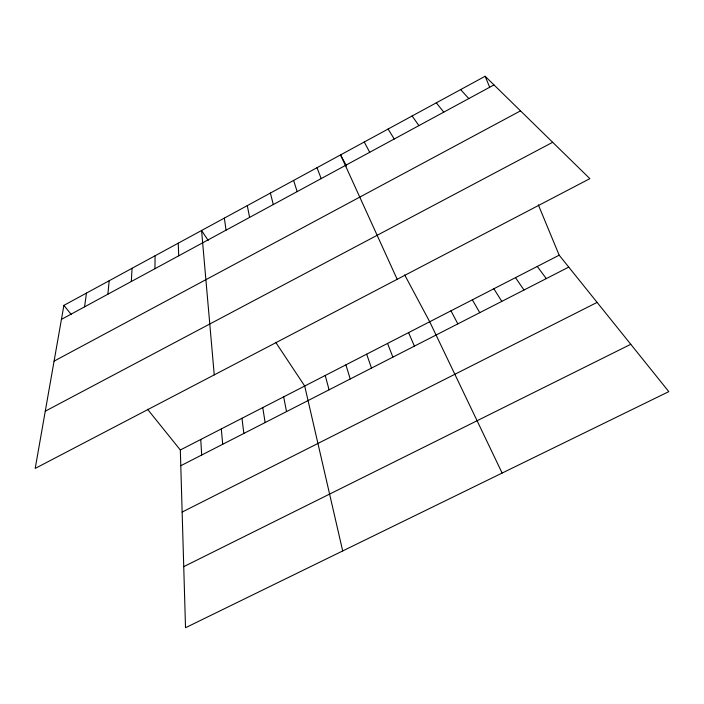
<?xml version="1.0" encoding="UTF-8"?>
<svg xmlns="http://www.w3.org/2000/svg" width="704" height="704" viewBox="0 0 704 704"><rect width="100%" height="100%" fill="white"/><g stroke="black" fill="none" stroke-linecap="round" stroke-linejoin="round"><path stroke-width="1.06" d="M154.942 268.699L155.074 255.781M131.322 281.503L132.053 268.303M107.87 294.21L109.182 280.738M84.568 306.838L86.469 293.093M63.897 305.369L35.2 468.415L589.864 178.649L485.135 76.27L63.897 305.369L71.333 314.609M61.433 319.387L493.988 84.92M54.085 361.134L520.52 110.862M45.276 411.189L552.666 142.287M180.33 449.988L559.17 255.182L668.8 391.626L185.522 627.73L180.33 449.988L147.532 409.253M180.796 465.722L568.744 267.106M182.142 512.072L597.115 302.403M183.744 566.641L630.775 344.3M460.636 89.593L468.794 98.578M436.304 102.828L443.766 112.147M537.266 266.438L546.295 278.599M412.122 115.975L418.915 125.611M515.504 277.631L523.987 290.022M208.173 240.442L201.573 230.498L214.245 374.88M275.695 342.285L304.7 386.03L342.698 550.942M493.865 288.763L501.802 301.374M388.106 129.043L394.231 138.996M472.358 299.825L479.758 312.664M346.509 166.038L340.551 154.906L397.179 279.312M404.668 274.894L429.704 321.754L502.128 473.053M364.25 142.014L369.714 152.284M450.965 310.816L457.846 323.884M408.566 332.622L414.41 346.122M485.135 76.27L489.676 87.234M538.322 204.802L559.17 255.182M387.552 343.429L392.885 357.139M317.011 167.71L321.182 178.587M366.661 354.174L371.492 368.095M293.621 180.426L297.158 191.611M345.893 364.857L350.222 378.981M325.239 375.47L329.076 389.805M270.38 193.072L273.293 204.547M247.298 205.621L249.594 217.395M283.668 396.854L286.519 411.594M262.759 407.598L265.126 422.55M224.356 218.099L226.046 230.155M241.974 418.29L243.848 433.435M221.302 428.921L222.702 444.268M200.763 439.49L201.687 455.022M178.244 243.179L178.719 255.816"/></g></svg>
